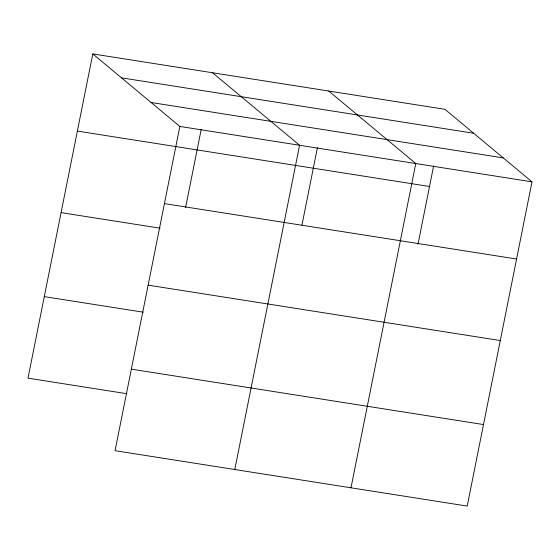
<?xml version="1.0" encoding="UTF-8"?>
<svg xmlns="http://www.w3.org/2000/svg" width="560" height="560" viewBox="0 0 560 560"><rect width="100%" height="100%" fill="white"/><g stroke="black" fill="none" stroke-linecap="round" stroke-linejoin="round"><path stroke-width="0.84" d="M92.792 53.914L179.844 126.434L115.059 450.681L467.208 506.086L532 181.839L444.941 109.319L92.792 53.914L28 378.161L127.057 393.743M185.563 207.676L201.215 129.346M234.787 469.518L299.579 145.271L212.52 72.751M301.945 225.113L317.422 147.63M351.001 487.802L415.793 163.555L328.734 91.035M417.984 244.244L433.636 165.914M121.52 77.847L473.669 133.252M151.116 102.501L503.272 157.906M179.844 126.434L532 181.839M77.371 131.089L429.52 186.494M164.423 203.609L516.579 259.021M61.075 212.618L160.139 228.207M148.134 285.145L500.29 340.55M44.289 296.625L143.353 312.207M131.348 369.152L483.504 424.557"/></g></svg>
